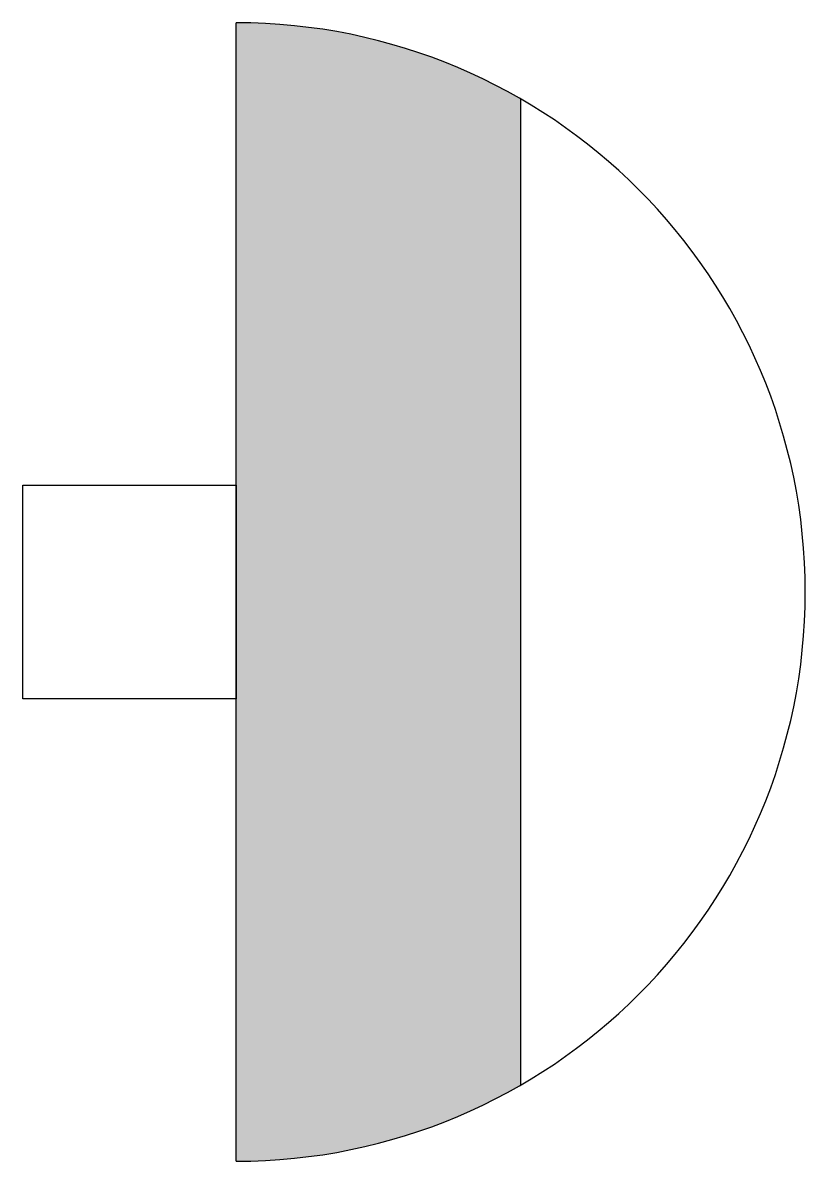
# Model space of a CAD drawing. Header units: millimetres. Extents: x -2964.412 to -2964.137, y 3738.889 to 3739.289.
import ezdxf

# ---------------------------------------------------------------- set-up
doc = ezdxf.new("R2010")
doc.units = ezdxf.units.MM
doc.header["$LTSCALE"] = 10
doc.layers.add('ELE_LUMINÁRIAS', color=4, linetype='Continuous')

msp = doc.modelspace()

# ---------------------------------------------------------------- hatches: boundary and pattern name
at = {"layer": 'ELE_LUMINÁRIAS'}
msp.add_hatch(color=1, dxfattribs=at).paths.add_polyline_path([(-2964.23702, 3739.26192, 0.131652), (-2964.33702, 3739.28872), (-2964.33702, 3738.88872, 0.131652), (-2964.23702, 3738.91551)])

# ---------------------------------------------------------------- linework, layer by layer
at = {"layer": 'ELE_LUMINÁRIAS', "color": 4}
msp.add_line((-2964.33702, 3738.88872), (-2964.33702, 3739.28872), dxfattribs=at)
at = {"layer": 'ELE_LUMINÁRIAS', "color": 1}
msp.add_line((-2964.23702, 3738.91551), (-2964.23702, 3739.26192), dxfattribs=at)
at = {"layer": 'ELE_LUMINÁRIAS', "color": 3}
msp.add_lwpolyline([(-2964.41202, 3739.05122), (-2964.41202, 3739.12622), (-2964.33702, 3739.12622), (-2964.33702, 3739.05122)], close=True, dxfattribs=at)
at = {"layer": 'ELE_LUMINÁRIAS', "color": 4}
msp.add_arc((-2964.33702, 3739.08872), 0.2, 270, 90, dxfattribs=at)

doc.saveas('drawing.dxf')
